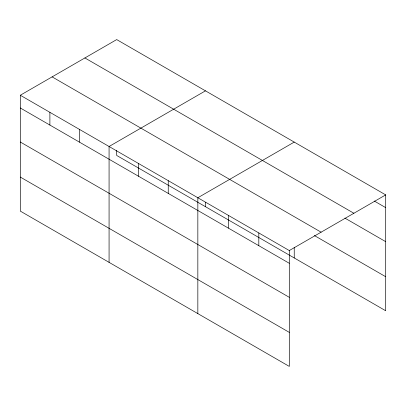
<?xml version="1.0" encoding="UTF-8"?>
<svg xmlns="http://www.w3.org/2000/svg" width="406" height="406" viewBox="0 0 406 406"><rect width="100%" height="100%" fill="white"/><g stroke="black" fill="none" stroke-linecap="round" stroke-linejoin="round"><path stroke-width="0.61" d="M289.3 297.319L289.3 250.548L20.3 95.243L20.3 211.105L289.3 366.41L289.3 297.319L20.3 142.014M116.7 150.408L116.7 155.452L385.7 310.757L385.7 194.895L116.7 39.59L20.3 95.243M205.472 90.837L109.072 146.495L109.072 262.357M294.238 142.09L197.839 197.747L197.839 313.61M289.3 250.548L385.7 194.895M374.266 201.031L385.7 207.633M84.89 57.956L353.89 213.262M344.872 218.088L385.7 241.661M52.11 76.876L321.11 232.181M314.381 235.551L385.7 276.725M20.3 107.981L289.3 263.286M20.3 177.072L289.3 332.382M294.238 247.239L294.238 257.952M258.815 232.948L258.815 245.686M228.329 215.347L228.329 228.086M205.472 202.29L205.472 206.7M168.251 180.66L168.251 193.398M138.659 163.577L138.659 176.316M79.48 129.412L79.48 142.146M49.892 112.325L49.892 125.063"/></g></svg>
